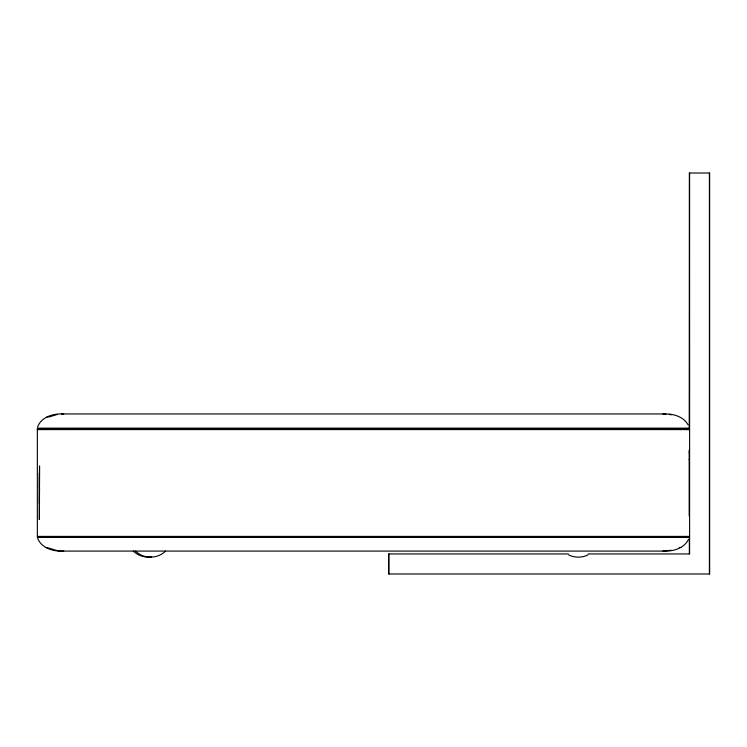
<?xml version="1.0" encoding="UTF-8"?>
<svg xmlns="http://www.w3.org/2000/svg" width="747" height="747" viewBox="0 0 747 747"><rect width="100%" height="100%" fill="white"/><g stroke="black" fill="none" stroke-linecap="round" stroke-linejoin="round"><path stroke-width="1.12" d="M39.376 488.221L39.442 472.879L39.442 503.562L39.507 488.221M689.154 459.629L689.154 459.732M37.537 427.051C41.318 416.686 53.747 413.334 63.738 413.95M688.417 539.567C684.215 548.027 674.065 551.249 665.185 551.081L61.403 551.081C51.86 551.361 40.459 547.28 37.35 537.373L689.238 537.373M165.563 551.081C157.626 559.12 143.489 559.12 135.543 551.081M587.926 554.918C581.941 557.888 574.667 557.888 568.691 554.918M57.388 414.398L49.339 416.891L47.014 416.891M671.198 550.259L662.86 551.081M151.594 556.935C144.993 557.944 138.064 555.731 133.274 551.081M679.256 547.476L680.825 547.467M61.403 413.95L665.185 413.95C673.897 413.819 683.748 416.845 688.155 424.95M37.35 428.143L689.238 428.143M689.238 428.629L37.35 428.629L37.35 536.402L689.238 536.402M37.35 429.59L689.238 429.59L689.35 173.015L709.65 173.015L709.65 573.985L388.627 573.985L388.627 553.938L568.383 553.938M37.35 536.888L689.238 536.888M588.197 553.938L689.602 553.938L689.602 173.015M45.772 547.467C51.692 548.279 57.351 551.818 63.738 551.081M662.86 413.95L666.025 414.174M669.2 414.398L671.31 414.874M689.154 452.308L689.154 452.411M709.398 173.015L709.398 573.985M689.35 537.625L689.35 553.938M689.173 450.039L689.173 515.953M688.734 428.629L688.734 429.59M687.175 428.629L687.175 429.59M686.913 428.629L686.913 429.59M684.607 428.629L684.607 429.59M681.077 428.629L681.077 429.59M676.689 428.629L676.689 429.59M671.534 428.629L671.534 429.59M665.754 428.629L665.754 429.59M659.489 428.629L659.489 429.59M652.887 428.629L652.887 429.59M646.118 428.629L646.118 429.59M388.879 553.938L388.879 573.985M83.16 428.629L83.16 429.59M76.381 428.629L76.381 429.59M69.77 428.629L69.77 429.59M63.486 428.629L63.486 429.59M57.678 428.629L57.678 429.59M52.486 428.629L52.486 429.59M48.051 428.629L48.051 429.59M44.475 428.629L44.475 429.59M41.851 428.629L41.851 429.59M40.235 428.629L40.235 429.59M39.675 428.629L39.675 429.59M37.854 428.629L37.854 429.59M39.535 466.147L39.358 519.492L39.535 466.147"/></g></svg>
